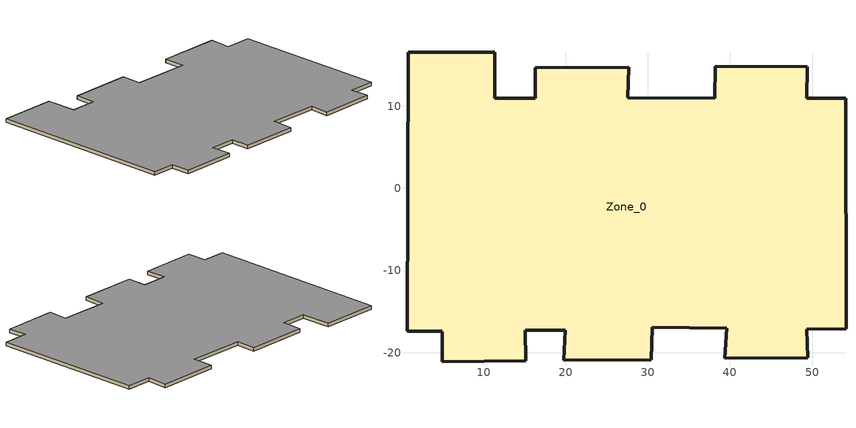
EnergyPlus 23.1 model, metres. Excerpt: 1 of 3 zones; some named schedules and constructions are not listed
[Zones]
Zone_0
 floor ground (Zone_0:f0UnderGroundSlabCF): 4.95,-17.42 4.97,-17.48 4.99,-21.11 15.13,-21.02 15.09,-17.3 19.91,-17.26 19.78,-20.93 30.39,-20.85 30.55,-16.89 39.58,-17.05 39.39,-20.69 49.47,-20.62 49.35,-17.16 54.13,-17.09 54.11,10.96 49.33,10.96 49.43,14.79 38.21,14.88 38.12,10.96 27.57,11.05 27.66,14.76 16.29,14.69 16.26,10.99 11.36,10.99 11.36,16.58 0.82,16.58 0.67,-17.41 z-8.58
 floor ground (Zone_0:f27UnderGroundSlabCF): 4.95,-17.42 0.67,-17.41 0.82,16.58 11.36,16.58 11.36,10.99 16.26,10.99 16.29,14.69 27.66,14.76 27.57,11.05 38.12,10.96 38.21,14.88 49.43,14.79 49.33,10.96 54.11,10.96 54.13,-17.09 49.35,-17.16 49.47,-20.62 39.39,-20.69 39.58,-17.05 30.55,-16.89 30.39,-20.85 19.78,-20.93 19.91,-17.26 15.09,-17.3 15.13,-21.02 4.99,-21.11 4.97,-17.48 z-9.21
 wall ground (Zone_0:f1UnderGroundWallCF): 0.67,-17.41 4.95,-17.42 z-9.21:-8.58
 wall ground (Zone_0:f2UnderGroundWallCF): 0.82,16.58 0.67,-17.41 z-9.21:-8.58
 wall ground (Zone_0:f3UnderGroundWallCF): 11.36,16.58 0.82,16.58 z-9.21:-8.58
 wall ground (Zone_0:f4UnderGroundWallCF): 11.36,10.99 11.36,16.58 z-9.21:-8.58
 wall ground (Zone_0:f5UnderGroundWallCF): 16.26,10.99 11.36,10.99 z-9.21:-8.58
 wall ground (Zone_0:f6UnderGroundWallCF): 16.29,14.69 16.26,10.99 z-9.21:-8.58
 wall ground (Zone_0:f7UnderGroundWallCF): 27.66,14.76 16.29,14.69 z-9.21:-8.58
 wall ground (Zone_0:f8UnderGroundWallCF): 27.57,11.05 27.66,14.76 z-9.21:-8.58
 wall ground (Zone_0:f9UnderGroundWallCF): 38.12,10.96 27.57,11.05 z-9.21:-8.58
 wall ground (Zone_0:f10UnderGroundWallCF): 38.21,14.88 38.12,10.96 z-9.21:-8.58
 wall ground (Zone_0:f11UnderGroundWallCF): 49.43,14.79 38.21,14.88 z-9.21:-8.58
 wall ground (Zone_0:f12UnderGroundWallCF): 49.33,10.96 49.43,14.79 z-9.21:-8.58
 wall ground (Zone_0:f13UnderGroundWallCF): 54.11,10.96 49.33,10.96 z-9.21:-8.58
 wall ground (Zone_0:f14UnderGroundWallCF): 54.13,-17.09 54.11,10.96 z-9.21:-8.58
 wall ground (Zone_0:f15UnderGroundWallCF): 49.35,-17.16 54.13,-17.09 z-9.21:-8.58
 wall ground (Zone_0:f16UnderGroundWallCF): 49.47,-20.62 49.35,-17.16 z-9.21:-8.58
 wall ground (Zone_0:f17UnderGroundWallCF): 39.39,-20.69 49.47,-20.62 z-9.21:-8.58
 wall ground (Zone_0:f18UnderGroundWallCF): 39.58,-17.05 39.39,-20.69 z-9.21:-8.58
 wall ground (Zone_0:f19UnderGroundWallCF): 30.55,-16.89 39.58,-17.05 z-9.21:-8.58
 wall ground (Zone_0:f20UnderGroundWallCF): 30.39,-20.85 30.55,-16.89 z-9.21:-8.58
 wall ground (Zone_0:f21UnderGroundWallCF): 19.78,-20.93 30.39,-20.85 z-9.21:-8.58
 wall ground (Zone_0:f22UnderGroundWallCF): 19.91,-17.26 19.78,-20.93 z-9.21:-8.58
 wall ground (Zone_0:f23UnderGroundWallCF): 15.09,-17.3 19.91,-17.26 z-9.21:-8.58
 wall ground (Zone_0:f24UnderGroundWallCF): 15.13,-21.02 15.09,-17.3 z-9.21:-8.58
 wall ground (Zone_0:f25UnderGroundWallCF): 4.99,-21.11 15.13,-21.02 z-9.21:-8.58
 wall ground (Zone_0:f26UnderGroundWallCF): 4.97,-17.48 4.99,-21.11 z-9.21:-8.58
[Schedule:Day:Hourly]
f7b033ca-6826-4395-89d8-23f6752ed7bf: Fraction, 1, 1, 1, 1, 1, 1, 1, 0, 0, 0, 1, 1, 1, 1, 1, 1, 1, 0, 0, 0, 0, 1, 1, 1
9e68810a-fc2c-4a4d-9156-5033171af214: Fraction, 1, 1, 1, 1, 1, 1, 1, 1, 0, 0, 1, 1, 1, 1, 0, 1, 1, 1, 1, 1, 1, 1, 1, 1
2f72af00-1005-48c1-b0eb-eb659bc7b9ec: Fraction, 1, 1, 1, 1, 1, 1, 1, 1, 1, 0, 0, 0, 0, 1, 0, 0, 0, 0, 0, 0, 0, 0, 0, 0
5f46e0a0-bfd7-458c-a8df-354a4cda087c: Fraction, 1, 1, 1, 1, 1, 1, 1, 1, 0, 1, 1, 1, 1, 1, 1, 1, 1, 0, 1, 1, 1, 1, 1, 1
49a332b2-c55a-4d16-acb7-092bc1ce1f8b: Fraction, 1, 1, 1, 1, 1, 1, 1, 1, 0, 0, 1, 1, 1, 1, 1, 1, 0, 0, 0, 0, 0, 0, 1, 1
47d4028b-30b0-4ed4-b0fa-efb2572f8e1e: Fraction, 1, 1, 1, 1, 1, 1, 1, 0, 0, 0, 1, 1, 1, 0, 0, 0, 0, 1, 1, 1, 1, 1, 1, 1
2aee6d90-26ad-4d8f-aed2-4949df5b35ac: Fraction, 1, 1, 1, 1, 1, 1, 1, 1, 0, 0, 1, 1, 1, 1, 1, 1, 1, 0, 0, 0, 0, 0, 0, 1
f3be9b14-d53a-410c-a73a-0b77e5f0b541: Fraction, 1, 1, 1, 1, 0, 1, 1, 0, 0, 0, 0, 1, 1, 1, 1, 1, 0, 0, 0, 0, 0, 0, 0, 0
a7628b89-65e8-42f3-be2d-f340a3c4f93f: Fraction, 0, 0, 0, 0, 0, 1, 1, 1, 0, 0, 0, 0, 0, 1, 0, 0, 0, 0, 0, 0, 0, 0, 0, 0
cf2e9132-49a8-42f2-8de5-9c14e661db08: Fraction, 1, 1, 1, 1, 1, 1, 1, 1, 0, 0, 1, 1, 1, 1, 0, 0, 0, 0, 0, 0, 0, 0, 0, 0
6044e98a-ec3e-41b6-b56e-14fc21734f36: Fraction, 0, 0, 0, 0, 0, 0, 0, 1, 0, 0, 0, 0, 0, 1, 0, 0, 0, 0, 0, 0, 0, 0, 1, 1
31b62c5a-a463-48e9-a7df-b162ca1b0616: Fraction, 1, 1, 1, 1, 1, 1, 1, 1, 0, 0, 0, 1, 0, 0, 0, 0, 0, 0, 0, 0, 0, 1, 1, 1
ab6e0f23-1148-4976-9699-d47797decaff: Fraction, 1, 1, 1, 1, 1, 1, 1, 1, 0, 0, 0, 0, 1, 1, 1, 0, 0, 0, 0, 0, 0, 0, 1, 1
e1189822-0d1c-4031-9523-bac86ed26b24: Fraction, 1, 1, 1, 1, 1, 1, 1, 1, 1, 0, 0, 0, 0, 0, 0, 0, 1, 1, 1, 1, 1, 1, 1, 1
cb0ff0b2-3a62-4836-a825-c2738d338bfd: Fraction, 1, 1, 1, 1, 1, 1, 1, 1, 1, 0, 0, 0, 1, 1, 0, 0, 0, 0, 0, 1, 1, 1, 1, 1
757b5249-987d-4985-b9be-1a9f8bc3e726: Fraction, 1, 1, 1, 1, 1, 1, 1, 1, 0, 1, 0, 0, 1, 1, 1, 1, 1, 1, 1, 1, 1, 1, 1, 1
7de22b14-4f30-46a0-9d76-b0d36d93ed24: Fraction, 1, 1, 1, 1, 1, 1, 1, 1, 0, 0, 1, 0, 0, 0, 0, 0, 0, 0, 1, 1, 1, 1, 1, 1
ae534ca3-1590-418b-8de5-8ac29d3dabae: Fraction, 1, 1, 1, 1, 1, 1, 1, 1, 1, 0, 0, 0, 0, 1, 0, 0, 0, 0, 1, 1, 1, 1, 1, 1
0ba568f0-dccb-418b-9a43-9dafac5e0ffe: Fraction, 1, 1, 1, 1, 1, 1, 1, 1, 1, 0, 0, 0, 1, 0, 0, 0, 0, 0, 0, 0, 0, 0, 0, 1
b4ee46d6-9565-4fe5-8afb-efb1b232356a: Fraction, 1, 1, 1, 1, 1, 1, 1, 1, 1, 0, 0, 0, 1, 1, 1, 1, 0, 1, 1, 1, 1, 1, 1, 1
3e0cbd0c-906b-44af-bc05-31805d0f9f7b: Fraction, 1, 1, 1, 1, 1, 1, 1, 1, 0, 0, 1, 1, 0, 0, 0, 0, 1, 1, 1, 1, 1, 1, 1, 1
7dcdbdb7-7f3a-4756-aeea-286fb7baa973: Fraction, 1, 1, 1, 1, 1, 1, 1, 1, 0, 0, 0, 0, 1, 1, 1, 1, 1, 1, 1, 1, 1, 1, 1, 1
715726e1-6b33-4c85-a405-89bb1360f760: Fraction, 1, 1, 1, 1, 1, 1, 1, 1, 0, 0, 0, 0, 0, 0, 0, 1, 1, 1, 1, 1, 1, 1, 1, 1
9a08c9ab-db71-4881-8311-3fdcce23d36a: Fraction, 1, 1, 1, 1, 1, 1, 1, 1, 1, 1, 1, 1, 1, 1, 1, 0, 0, 0, 1, 1, 1, 1, 1, 1
ee087735-e14a-4cbc-9096-5931d81a117f: Fraction, 1, 1, 1, 1, 1, 1, 1, 1, 0, 1, 1, 1, 1, 1, 1, 1, 1, 1, 1, 1, 1, 1, 1, 1
1bae0591-58cb-43c3-85d9-2dae2762eba7: Fraction, 1, 1, 1, 1, 1, 1, 1, 1, 1, 0, 0, 0, 0, 0, 0, 0, 1, 1, 0, 0, 0, 0, 1, 1
f73bdab1-444d-4915-91a6-9b153af9ff76: Fraction, 1, 1, 1, 1, 1, 1, 1, 1, 1, 0, 0, 0, 0, 0, 0, 0, 0, 0, 0, 1, 1, 1, 1, 1
6fece572-c5b3-45c4-af12-53011a3b2f1c: Fraction, 1, 1, 1, 1, 1, 1, 1, 0, 0, 0, 1, 1, 1, 1, 1, 1, 1, 0, 0, 0, 0, 0, 0, 0
10e0964f-62c8-4243-ba0c-f16b08094a52: Fraction, 0, 1, 1, 1, 1, 1, 1, 1, 0, 0, 1, 0, 1, 1, 1, 0, 0, 0, 0, 0, 0, 0, 0, 1
b57375bc-9124-435b-b736-22f6ce13fd57: Fraction, 1, 1, 1, 1, 1, 1, 1, 1, 0, 0, 0, 1, 1, 1, 0, 0, 0, 1, 1, 1, 1, 1, 1, 1
921bf8d6-4714-4a38-8bec-721675ef8ace: Fraction, 1, 1, 1, 1, 1, 1, 1, 1, 1, 0, 0, 0, 0, 0, 0, 0, 0, 0, 0, 0, 0, 1, 1, 1
cf1b6b28-db48-4983-a455-9e193e729fe3: Fraction, 1, 1, 1, 1, 1, 1, 1, 1, 0, 0, 1, 1, 1, 1, 1, 1, 1, 1, 0, 0, 0, 0, 1, 1
4319f642-bb2e-49a0-97c1-b555be1888ee: Fraction, 1, 1, 1, 1, 1, 1, 1, 1, 0, 0, 1, 0, 0, 0, 1, 1, 1, 1, 1, 1, 1, 1, 1, 1
cbc84d21-9856-42f5-ab71-be7bee9bec99: Fraction, 1, 1, 1, 1, 1, 1, 1, 1, 0, 0, 0, 0, 0, 0, 0, 0, 0, 1, 1, 1, 1, 1, 1, 1
8b788062-c01a-4335-9356-a292f36d05f1: Fraction, 1, 1, 1, 1, 1, 1, 1, 1, 0, 0, 0, 1, 1, 0, 0, 0, 0, 0, 0, 0, 1, 1, 1, 1
db676006-1be4-46ae-bcb7-5f6aa196d051: Fraction, 1, 1, 1, 1, 1, 1, 1, 1, 0, 0, 1, 1, 1, 1, 0, 0, 1, 0, 0, 0, 0, 1, 1, 1
bd046a20-11ee-4e2d-ae1b-bbef1390b438: Fraction, 1, 1, 1, 1, 1, 1, 1, 1, 1, 0, 1, 1, 1, 1, 1, 1, 1, 0, 0, 0, 0, 0, 1, 1
22dad4b5-efb0-4c90-9ce3-26d4ac4bfec5: Fraction, 1, 1, 1, 1, 1, 1, 1, 1, 0, 0, 1, 1, 1, 0, 1, 1, 0, 0, 1, 1, 1, 1, 1, 1
914f17ea-2760-4158-bd8f-516f4a7b8794: Fraction, 1, 1, 1, 1, 1, 1, 1, 1, 1, 0, 0, 0, 0, 1, 0, 0, 0, 0, 0, 0, 0, 1, 1, 1
b0dd6f4a-9a52-4bfb-9283-6c748aceadad: Fraction, 1, 1, 1, 1, 1, 1, 1, 1, 0, 0, 0, 1, 1, 1, 1, 0, 0, 0, 0, 0, 0, 0, 0, 0
84901e96-e6df-4b9d-a158-fec8e04e6a33: Fraction, 0, 1, 1, 1, 1, 1, 1, 0, 0, 0, 1, 1, 1, 1, 0, 0, 0, 0, 0, 0, 1, 1, 1, 0
506d7fa6-98e9-4c5a-9e55-26ea618e56b1: Fraction, 0, 0, 0, 0, 0, 0, 0, 0, 0, 0, 0, 1, 1, 0, 0, 1, 0, 0, 0, 0, 0, 0, 0, 0
a987fdce-a64c-47d7-a742-378479dea500: Fraction, 0, 0, 0, 0, 0, 0, 0, 0, 0, 0, 0, 1, 1, 1, 1, 0, 0, 0, 0, 0, 0, 0, 0, 0
55ab9388-9d8d-4043-8c9f-b55dac2bcc91: Fraction, 0, 0, 0, 0, 0, 0, 0, 0, 0, 0, 0, 1, 0, 0, 0, 0, 0, 0, 0, 0, 0, 0, 0, 0
194a5141-24ea-4c0b-9ae9-6639f468a1b0: Fraction, 0, 0, 0, 0, 1, 0, 0, 0, 0, 0, 0, 1, 1, 1, 0, 0, 0, 0, 0, 0, 0, 0, 0, 0
0bdf842d-633c-43fb-966b-91eae31f2c9d: Fraction, 0, 0, 0, 0, 1, 0, 0, 0, 0, 0, 0, 1, 1, 1, 0, 1, 1, 1, 0, 0, 1, 1, 1, 1
ecccf96e-9d76-40f4-8ee8-ee278a7f6a82: Fraction, 1, 1, 1, 1, 1, 1, 1, 1, 1, 1, 1, 1, 1, 1, 1, 1, 1, 1, 1, 1, 1, 1, 1, 1
f3ce3e95-e542-4630-9e81-5288391aa054: Fraction, 1, 1, 1, 0, 1, 1, 1, 1, 0, 1, 1, 1, 1, 1, 1, 1, 1, 1, 1, 1, 1, 1, 1, 1
96dcde5c-00e2-42c5-93cc-18b559e5fe79: Fraction, 1, 1, 1, 1, 1, 1, 1, 1, 1, 0, 0, 0, 1, 1, 0, 0, 1, 1, 1, 1, 1, 1, 1, 1
66f84c9b-d8ba-47f5-84aa-145f0c9c9c3e: Fraction, 1, 1, 1, 1, 1, 1, 1, 1, 1, 0, 0, 1, 1, 0, 1, 0, 1, 1, 0, 1, 0, 0, 1, 0
801c38a3-d18d-4fb9-aa1f-52c8f54c2b51: Fraction, 0, 1, 1, 1, 1, 1, 1, 1, 1, 1, 1, 1, 1, 0, 0, 0, 0, 0, 0, 0, 1, 1, 1, 1
566757b5-1428-4d0d-8433-ecb35ec3c1c4: Fraction, 1, 1, 1, 1, 1, 1, 1, 1, 1, 1, 1, 1, 0, 0, 0, 0, 0, 0, 0, 1, 1, 1, 1, 1
4cdc80f9-975b-40a2-bfd6-70632188858f: Fraction, 1, 1, 1, 1, 1, 1, 1, 1, 1, 1, 1, 1, 1, 1, 0, 1, 1, 1, 0, 1, 1, 1, 1, 1
f01dfc1f-465b-438a-b0c0-9e07e96f5413: Fraction, 1, 1, 1, 1, 1, 1, 1, 1, 1, 0, 0, 0, 0, 0, 0, 0, 0, 0, 0, 0, 1, 1, 1, 1
1bcb3fc3-9360-4c7b-b48c-ff2af1adf8bb: Fraction, 1, 1, 1, 1, 1, 1, 1, 1, 0, 0, 0, 0, 1, 1, 1, 1, 0, 0, 0, 0, 0, 0, 1, 0
948ae037-30f1-4066-acde-42425002d8b8: Fraction, 1, 1, 1, 1, 1, 1, 1, 1, 1, 1, 0, 1, 1, 1, 1, 0, 0, 0, 0, 0, 1, 1, 1, 0
627c77a4-4f5c-4802-9aaa-ca63b3100550: Fraction, 1, 1, 1, 1, 1, 1, 1, 1, 1, 0, 0, 0, 0, 1, 1, 1, 1, 1, 1, 1, 1, 1, 1, 1
a369d06c-60ab-4138-9e11-1f37d6779ba3: Fraction, 1, 1, 1, 1, 1, 1, 1, 1, 1, 1, 0, 0, 0, 0, 0, 0, 0, 1, 0, 1, 1, 1, 1, 1
d8ec631d-23c0-4931-88b6-83260a91a3b7: Fraction, 1, 1, 1, 1, 1, 1, 1, 1, 0, 0, 0, 0, 0, 0, 0, 0, 0, 0, 0, 1, 1, 1, 1, 1
5321b1ec-351c-45b5-87fd-6ecc79928306: Fraction, 1, 1, 1, 1, 1, 1, 1, 1, 0, 0, 0, 0, 1, 0, 1, 0, 1, 1, 1, 1, 0, 1, 1, 1
6f8ad8f1-ceaf-468d-81fc-e0b31f77df46: Fraction, 1, 1, 1, 1, 1, 1, 1, 1, 0, 0, 0, 0, 1, 0, 0, 0, 0, 0, 0, 0, 0, 1, 1, 1
959fa660-21d6-4287-9eab-6cee17b90489: Fraction, 1, 1, 1, 1, 1, 1, 1, 1, 0, 0, 0, 1, 0, 1, 1, 0, 0, 0, 0, 0, 0, 0, 0, 1
eef5fae0-2f15-4f54-be7d-9d72826482eb: Fraction, 1, 1, 0, 0, 1, 1, 0, 1, 0, 0, 0, 0, 1, 0, 0, 0, 0, 0, 0, 0, 0, 0, 0, 0
477a94a4-a1d8-4dc8-a42f-4d9725761c82: Fraction, 0, 0, 1, 0, 0, 0, 1, 0, 0, 0, 0, 0, 0, 1, 1, 0, 0, 0, 0, 0, 0, 0, 0, 0
e887c96a-7cde-4673-855a-314415163d23: Fraction, 0, 0, 0, 0, 0, 0, 0, 0, 0, 0, 0, 1, 1, 1, 1, 1, 0, 0, 0, 0, 0, 0, 1, 0
832eba61-5973-4ea4-87ba-e4349c9129b5: Fraction, 1, 1, 0, 0, 1, 0, 0, 1, 0, 0, 0, 1, 1, 1, 1, 0, 0, 0, 0, 0, 0, 0, 0, 0
bc3be90b-a53f-4712-8ddb-298632b89d17: Fraction, 0, 1, 0, 1, 1, 1, 1, 1, 0, 0, 0, 1, 1, 1, 1, 1, 0, 0, 0, 0, 0, 0, 0, 0
a8ee602b-63c3-4475-9533-ac678dd7190b: Fraction, 0, 1, 1, 1, 1, 1, 1, 1, 0, 0, 0, 0, 1, 1, 1, 1, 0, 0, 0, 0, 0, 0, 0, 0
5062a445-5ba4-4a10-af8f-1d24b649d6b1: Fraction, 0, 0, 0, 1, 1, 0, 0, 1, 0, 0, 0, 1, 1, 1, 1, 1, 0, 0, 0, 0, 0, 0, 0, 0
74667c04-540c-4e8f-b3a3-f8e61057bebb: Fraction, 0, 1, 1, 1, 1, 0, 0, 1, 0, 0, 0, 0, 0, 0, 0, 0, 0, 0, 0, 0, 0, 0, 1, 1
[Schedule:Week:Daily]
CoolAvail_Zone_0_29; CoolAvail_Zone_1_29: d601151a-c362-4821-bded-455b4c6a546b, 11fd9d94-3539-43ca-934e-31e4578ed800, 16c4a2e4-c2c9-4921-9651-4a6a98409a77, c6756687-671f-4697-99ea-6f32d926c34a, 3aa495b6-3233-4044-a973-081dad3225ed, 3aa495b6-3233-4044-a973-081dad3225ed, 9854d09d-eb49-40f5-8e2d-e28abd6bbd0f, d601151a-c362-4821-bded-455b4c6a546b, d601151a-c362-4821-bded-455b4c6a546b, d601151a-c362-4821-bded-455b4c6a546b, d601151a-c362-4821-bded-455b4c6a546b, d601151a-c362-4821-bded-455b4c6a546b
CoolAvail_Zone_0_30; CoolAvail_Zone_1_30: 1c155423-e650-490a-aa4a-26c06c102a24, 6b8efc08-434a-4ca7-a638-66c156c0b980, e115e2c3-2ed1-4540-b168-981d438e18e5, 8cd84bf8-5824-4f51-9824-10c1f0c07c5d, 2aa70577-d894-4cef-8302-76bc993df150, 040ad3f2-aa6b-407a-ae22-22e92ca18a31, 8c4b21d4-68db-460d-b670-14c5274a6588, 1c155423-e650-490a-aa4a-26c06c102a24, 1c155423-e650-490a-aa4a-26c06c102a24, 1c155423-e650-490a-aa4a-26c06c102a24, 1c155423-e650-490a-aa4a-26c06c102a24, 1c155423-e650-490a-aa4a-26c06c102a24
CoolAvail_Zone_0_31; CoolAvail_Zone_1_31: 16b901d4-e851-4515-8d29-bf4e5b9fee9f, 19001d6a-0906-405e-96cc-bbb6ad3cb8c1, 16c4a2e4-c2c9-4921-9651-4a6a98409a77, 0eac1805-147a-43d1-af22-1e10a20cc87b, 26354eea-9bb2-4ec9-81e1-9168f1358a7f, 0ffef7b6-d7e1-4b5a-9616-6f9374b6a954, 64a72acf-ce29-492a-b090-3d4c7df6beac, 16b901d4-e851-4515-8d29-bf4e5b9fee9f, 16b901d4-e851-4515-8d29-bf4e5b9fee9f, 16b901d4-e851-4515-8d29-bf4e5b9fee9f, 16b901d4-e851-4515-8d29-bf4e5b9fee9f, 16b901d4-e851-4515-8d29-bf4e5b9fee9f
CoolAvail_Zone_0_32; CoolAvail_Zone_1_32: 5fe72741-99f0-47a5-8ea9-f361a3d7dd8b, 0b890df2-1ce1-47c0-b1ad-50815106c89e, 4b77af57-ec41-4083-bc50-b4007b940c0c, 4f8019ee-ca37-43eb-ac19-bfb99b2a6a02, af7748da-7f37-474c-a6a8-565719fc18e2, 0175e43b-8bf8-43e2-8c06-a2037cd05aec, fd4a31ce-0f98-44dc-9a30-44e47846290b, 5fe72741-99f0-47a5-8ea9-f361a3d7dd8b, 5fe72741-99f0-47a5-8ea9-f361a3d7dd8b, 5fe72741-99f0-47a5-8ea9-f361a3d7dd8b, 5fe72741-99f0-47a5-8ea9-f361a3d7dd8b, 5fe72741-99f0-47a5-8ea9-f361a3d7dd8b
CoolAvail_Zone_0_33; CoolAvail_Zone_1_33: 287c6d60-a24a-4821-9adb-9880ab9eff25, e6626a3a-6826-4414-80d5-f8e79aa49af7, 5b2f5d85-06c1-4f7e-b3c3-3ebcad9e1629, 286cab59-1e0d-4401-8304-fa2f68520223, 7567e312-2058-406d-803b-696e51189198, cfd87075-2809-49ba-b7aa-f262d18e8a91, a6de6165-7fbb-4b9a-ae88-24c6cb947a4b, 287c6d60-a24a-4821-9adb-9880ab9eff25, 287c6d60-a24a-4821-9adb-9880ab9eff25, 287c6d60-a24a-4821-9adb-9880ab9eff25, 287c6d60-a24a-4821-9adb-9880ab9eff25, 287c6d60-a24a-4821-9adb-9880ab9eff25
CoolAvail_Zone_0_34; CoolAvail_Zone_1_34: aec815f7-c154-48b5-a245-ad969cb2fa63, 159e25d3-8439-43b3-b0be-1894dbbbbdb1, feffb28d-4e09-4160-b51d-19f8e5def495, 98a9e941-b95b-4ee8-b4a2-fb430e9be2fd, b828d1d8-727c-4e32-8ae7-be3b7b66a841, fee79a47-20e3-4c17-a5ee-95ccee74ed0e, 7ef780d0-74d8-446a-8e27-2863a305c6f7, aec815f7-c154-48b5-a245-ad969cb2fa63, aec815f7-c154-48b5-a245-ad969cb2fa63, aec815f7-c154-48b5-a245-ad969cb2fa63, aec815f7-c154-48b5-a245-ad969cb2fa63, aec815f7-c154-48b5-a245-ad969cb2fa63
CoolAvail_Zone_0_35; CoolAvail_Zone_1_35: 0523177b-94b5-49d7-937a-f0e87d6c316f, f7ba35fc-0098-461e-8e75-6f5e045f0309, 73f7e08b-2468-4d35-a8f5-ab4ff901fc24, 9c8023cb-6e20-4379-bc0d-799d9dcbdde5, 3f3f37d4-d2c7-4ca8-a698-087928382698, 7ead4315-7ccd-40e6-a74e-63a9861d45be, 079c4243-2262-4013-ab08-911bad014aed, 0523177b-94b5-49d7-937a-f0e87d6c316f, 0523177b-94b5-49d7-937a-f0e87d6c316f, 0523177b-94b5-49d7-937a-f0e87d6c316f, 0523177b-94b5-49d7-937a-f0e87d6c316f, 0523177b-94b5-49d7-937a-f0e87d6c316f
CoolAvail_Zone_0_36; CoolAvail_Zone_1_36: 0cb89e82-3545-406d-b735-12e992c64e6b, 4530b5ce-5ceb-4543-9ed8-8883f6c0144c, 9f891d5a-09e9-417b-97dc-e6a7f70b1697, 55476738-2f41-4ac0-a03a-c49cf314e2a1, 8316b919-f260-4a68-b7aa-37b10208f177, 3af8b872-00f8-48f5-98f5-b04faddaf28f, bc3873f9-abc4-4bc2-a1da-1b6fedfcabb6, 0cb89e82-3545-406d-b735-12e992c64e6b, 0cb89e82-3545-406d-b735-12e992c64e6b, 0cb89e82-3545-406d-b735-12e992c64e6b, 0cb89e82-3545-406d-b735-12e992c64e6b, 0cb89e82-3545-406d-b735-12e992c64e6b
CoolAvail_Zone_0_37; CoolAvail_Zone_1_37: 3aa495b6-3233-4044-a973-081dad3225ed, 53e88413-9727-4f8a-abba-f30c8c67facd, a16d4bc8-06b8-4131-af6a-2a1ab6419ec3, 0ca1f88d-7d91-4b07-adb9-e4be57a9c2c1, c048b617-1b3a-44f1-b77e-3a0d28ba28a2, 0059e4e1-5e5d-4fe2-ba15-5fe60d642446, 00ee239f-7003-40de-b1d5-c317f9f39cf0, 3aa495b6-3233-4044-a973-081dad3225ed, 3aa495b6-3233-4044-a973-081dad3225ed, 3aa495b6-3233-4044-a973-081dad3225ed, 3aa495b6-3233-4044-a973-081dad3225ed, 3aa495b6-3233-4044-a973-081dad3225ed
CoolAvail_Zone_0_38; CoolAvail_Zone_1_38: 3ca6a313-95da-457f-b2f3-34382ea5a0bd, c23dde77-bcd9-40ba-8a77-41afce089e11, 0cb89e82-3545-406d-b735-12e992c64e6b, 4403afd7-7d6c-4fdd-8c14-aa97a8e781a5, 8091533c-2e20-4613-8d48-36ed5de7d916, 9972d413-7696-4c1d-b441-7d5633c9380a, 36420964-0816-4487-a8c0-e6a7f1c96d0e, 3ca6a313-95da-457f-b2f3-34382ea5a0bd, 3ca6a313-95da-457f-b2f3-34382ea5a0bd, 3ca6a313-95da-457f-b2f3-34382ea5a0bd, 3ca6a313-95da-457f-b2f3-34382ea5a0bd, 3ca6a313-95da-457f-b2f3-34382ea5a0bd
CoolAvail_Zone_0_39; CoolAvail_Zone_1_39: fffd60ef-72ae-47db-a2c4-4432fc5c5496, e75ac9f3-b1e0-4e32-aef8-132f2a4b54a6, 4e93fad1-3cf8-4a0b-9e45-d4f303650e64, a7cb34d9-548b-45e5-9585-dd0b68d0e2db, 064b97f3-765a-4e3f-a949-bdfc9c55d4d5, 61ccbbd7-cd27-4c08-b7e1-cde83eb7752e, 3aa495b6-3233-4044-a973-081dad3225ed, fffd60ef-72ae-47db-a2c4-4432fc5c5496, fffd60ef-72ae-47db-a2c4-4432fc5c5496, fffd60ef-72ae-47db-a2c4-4432fc5c5496, fffd60ef-72ae-47db-a2c4-4432fc5c5496, fffd60ef-72ae-47db-a2c4-4432fc5c5496
CoolAvail_Zone_0_40; CoolAvail_Zone_1_40: c6756687-671f-4697-99ea-6f32d926c34a, ddc2e9ad-7042-49ee-a691-d8804c470505, 630e7306-7bd6-42ed-b328-74e422d34db4, 14aff508-1779-4137-9158-467669bc74b4, ff7b8f4e-61bd-4c19-9d48-54f6cf62e4e6, 47d3e6fd-441c-4c9f-9003-e91c3ed5994a, 4c96755c-39bd-41cb-ba9c-9de8e7c26608, c6756687-671f-4697-99ea-6f32d926c34a, c6756687-671f-4697-99ea-6f32d926c34a, c6756687-671f-4697-99ea-6f32d926c34a, c6756687-671f-4697-99ea-6f32d926c34a, c6756687-671f-4697-99ea-6f32d926c34a
CoolAvail_Zone_0_41; CoolAvail_Zone_1_41: ee5b2985-411f-4b3f-bd8a-4264605b71da, d707d6dc-837f-4fb4-accd-d2545e1290e2, f7b033ca-6826-4395-89d8-23f6752ed7bf, 9e68810a-fc2c-4a4d-9156-5033171af214, 2f72af00-1005-48c1-b0eb-eb659bc7b9ec, 5f46e0a0-bfd7-458c-a8df-354a4cda087c, 49a332b2-c55a-4d16-acb7-092bc1ce1f8b, ee5b2985-411f-4b3f-bd8a-4264605b71da, ee5b2985-411f-4b3f-bd8a-4264605b71da, ee5b2985-411f-4b3f-bd8a-4264605b71da, ee5b2985-411f-4b3f-bd8a-4264605b71da, ee5b2985-411f-4b3f-bd8a-4264605b71da
CoolAvail_Zone_0_42; CoolAvail_Zone_1_42: 47d4028b-30b0-4ed4-b0fa-efb2572f8e1e, 2aee6d90-26ad-4d8f-aed2-4949df5b35ac, f3be9b14-d53a-410c-a73a-0b77e5f0b541, a7628b89-65e8-42f3-be2d-f340a3c4f93f, cf2e9132-49a8-42f2-8de5-9c14e661db08, 6044e98a-ec3e-41b6-b56e-14fc21734f36, 31b62c5a-a463-48e9-a7df-b162ca1b0616, 47d4028b-30b0-4ed4-b0fa-efb2572f8e1e, 47d4028b-30b0-4ed4-b0fa-efb2572f8e1e, 47d4028b-30b0-4ed4-b0fa-efb2572f8e1e, 47d4028b-30b0-4ed4-b0fa-efb2572f8e1e, 47d4028b-30b0-4ed4-b0fa-efb2572f8e1e
CoolAvail_Zone_0_43; CoolAvail_Zone_1_43: ab6e0f23-1148-4976-9699-d47797decaff, e1189822-0d1c-4031-9523-bac86ed26b24, cb0ff0b2-3a62-4836-a825-c2738d338bfd, 757b5249-987d-4985-b9be-1a9f8bc3e726, 7de22b14-4f30-46a0-9d76-b0d36d93ed24, ae534ca3-1590-418b-8de5-8ac29d3dabae, 0ba568f0-dccb-418b-9a43-9dafac5e0ffe, ab6e0f23-1148-4976-9699-d47797decaff, ab6e0f23-1148-4976-9699-d47797decaff, ab6e0f23-1148-4976-9699-d47797decaff, ab6e0f23-1148-4976-9699-d47797decaff, ab6e0f23-1148-4976-9699-d47797decaff
CoolAvail_Zone_0_44; CoolAvail_Zone_1_44: b4ee46d6-9565-4fe5-8afb-efb1b232356a, 3e0cbd0c-906b-44af-bc05-31805d0f9f7b, 7dcdbdb7-7f3a-4756-aeea-286fb7baa973, 715726e1-6b33-4c85-a405-89bb1360f760, 9a08c9ab-db71-4881-8311-3fdcce23d36a, ee087735-e14a-4cbc-9096-5931d81a117f, 1bae0591-58cb-43c3-85d9-2dae2762eba7, b4ee46d6-9565-4fe5-8afb-efb1b232356a, b4ee46d6-9565-4fe5-8afb-efb1b232356a, b4ee46d6-9565-4fe5-8afb-efb1b232356a, b4ee46d6-9565-4fe5-8afb-efb1b232356a, b4ee46d6-9565-4fe5-8afb-efb1b232356a
CoolAvail_Zone_0_45; CoolAvail_Zone_1_45: f73bdab1-444d-4915-91a6-9b153af9ff76, 6b8efc08-434a-4ca7-a638-66c156c0b980, 6fece572-c5b3-45c4-af12-53011a3b2f1c, 10e0964f-62c8-4243-ba0c-f16b08094a52, 4e93fad1-3cf8-4a0b-9e45-d4f303650e64, b57375bc-9124-435b-b736-22f6ce13fd57, f73bdab1-444d-4915-91a6-9b153af9ff76, f73bdab1-444d-4915-91a6-9b153af9ff76, f73bdab1-444d-4915-91a6-9b153af9ff76, f73bdab1-444d-4915-91a6-9b153af9ff76, f73bdab1-444d-4915-91a6-9b153af9ff76, f73bdab1-444d-4915-91a6-9b153af9ff76
CoolAvail_Zone_0_46; CoolAvail_Zone_1_46: 921bf8d6-4714-4a38-8bec-721675ef8ace, 2aee6d90-26ad-4d8f-aed2-4949df5b35ac, cf1b6b28-db48-4983-a455-9e193e729fe3, 4319f642-bb2e-49a0-97c1-b555be1888ee, cbc84d21-9856-42f5-ab71-be7bee9bec99, 8b788062-c01a-4335-9356-a292f36d05f1, db676006-1be4-46ae-bcb7-5f6aa196d051, 921bf8d6-4714-4a38-8bec-721675ef8ace, 921bf8d6-4714-4a38-8bec-721675ef8ace, 921bf8d6-4714-4a38-8bec-721675ef8ace, 921bf8d6-4714-4a38-8bec-721675ef8ace, 921bf8d6-4714-4a38-8bec-721675ef8ace
CoolAvail_Zone_0_47: bd046a20-11ee-4e2d-ae1b-bbef1390b438, 22dad4b5-efb0-4c90-9ce3-26d4ac4bfec5, 914f17ea-2760-4158-bd8f-516f4a7b8794, b0dd6f4a-9a52-4bfb-9283-6c748aceadad, 84901e96-e6df-4b9d-a158-fec8e04e6a33, 506d7fa6-98e9-4c5a-9e55-26ea618e56b1, a987fdce-a64c-47d7-a742-378479dea500, bd046a20-11ee-4e2d-ae1b-bbef1390b438, bd046a20-11ee-4e2d-ae1b-bbef1390b438, bd046a20-11ee-4e2d-ae1b-bbef1390b438, bd046a20-11ee-4e2d-ae1b-bbef1390b438, bd046a20-11ee-4e2d-ae1b-bbef1390b438
CoolAvail_Zone_0_48: 55ab9388-9d8d-4043-8c9f-b55dac2bcc91, 194a5141-24ea-4c0b-9ae9-6639f468a1b0, 0bdf842d-633c-43fb-966b-91eae31f2c9d, ecccf96e-9d76-40f4-8ee8-ee278a7f6a82, f3ce3e95-e542-4630-9e81-5288391aa054, 96dcde5c-00e2-42c5-93cc-18b559e5fe79, 66f84c9b-d8ba-47f5-84aa-145f0c9c9c3e, 55ab9388-9d8d-4043-8c9f-b55dac2bcc91, 55ab9388-9d8d-4043-8c9f-b55dac2bcc91, 55ab9388-9d8d-4043-8c9f-b55dac2bcc91, 55ab9388-9d8d-4043-8c9f-b55dac2bcc91, 55ab9388-9d8d-4043-8c9f-b55dac2bcc91
CoolAvail_Zone_0_49: 801c38a3-d18d-4fb9-aa1f-52c8f54c2b51, 566757b5-1428-4d0d-8433-ecb35ec3c1c4, 4cdc80f9-975b-40a2-bfd6-70632188858f, f01dfc1f-465b-438a-b0c0-9e07e96f5413, 1bcb3fc3-9360-4c7b-b48c-ff2af1adf8bb, 948ae037-30f1-4066-acde-42425002d8b8, 627c77a4-4f5c-4802-9aaa-ca63b3100550, 801c38a3-d18d-4fb9-aa1f-52c8f54c2b51, 801c38a3-d18d-4fb9-aa1f-52c8f54c2b51, 801c38a3-d18d-4fb9-aa1f-52c8f54c2b51, 801c38a3-d18d-4fb9-aa1f-52c8f54c2b51, 801c38a3-d18d-4fb9-aa1f-52c8f54c2b51
CoolAvail_Zone_0_50: a369d06c-60ab-4138-9e11-1f37d6779ba3, 630e7306-7bd6-42ed-b328-74e422d34db4, d8ec631d-23c0-4931-88b6-83260a91a3b7, 5321b1ec-351c-45b5-87fd-6ecc79928306, 6f8ad8f1-ceaf-468d-81fc-e0b31f77df46, 959fa660-21d6-4287-9eab-6cee17b90489, eef5fae0-2f15-4f54-be7d-9d72826482eb, a369d06c-60ab-4138-9e11-1f37d6779ba3, a369d06c-60ab-4138-9e11-1f37d6779ba3, a369d06c-60ab-4138-9e11-1f37d6779ba3, a369d06c-60ab-4138-9e11-1f37d6779ba3, a369d06c-60ab-4138-9e11-1f37d6779ba3
CoolAvail_Zone_0_51: 477a94a4-a1d8-4dc8-a42f-4d9725761c82, e887c96a-7cde-4673-855a-314415163d23, 832eba61-5973-4ea4-87ba-e4349c9129b5, bc3be90b-a53f-4712-8ddb-298632b89d17, a8ee602b-63c3-4475-9533-ac678dd7190b, 5062a445-5ba4-4a10-af8f-1d24b649d6b1, 0ffef7b6-d7e1-4b5a-9616-6f9374b6a954, 477a94a4-a1d8-4dc8-a42f-4d9725761c82, 477a94a4-a1d8-4dc8-a42f-4d9725761c82, 477a94a4-a1d8-4dc8-a42f-4d9725761c82, 477a94a4-a1d8-4dc8-a42f-4d9725761c82, 477a94a4-a1d8-4dc8-a42f-4d9725761c82
CoolAvail_Zone_0_52: 74667c04-540c-4e8f-b3a3-f8e61057bebb, 74667c04-540c-4e8f-b3a3-f8e61057bebb, 74667c04-540c-4e8f-b3a3-f8e61057bebb, 74667c04-540c-4e8f-b3a3-f8e61057bebb, 74667c04-540c-4e8f-b3a3-f8e61057bebb, 74667c04-540c-4e8f-b3a3-f8e61057bebb, 74667c04-540c-4e8f-b3a3-f8e61057bebb, 74667c04-540c-4e8f-b3a3-f8e61057bebb, 74667c04-540c-4e8f-b3a3-f8e61057bebb, 74667c04-540c-4e8f-b3a3-f8e61057bebb, 74667c04-540c-4e8f-b3a3-f8e61057bebb, 74667c04-540c-4e8f-b3a3-f8e61057bebb
CoolAvail_Zone_1_0: fd2524d6-dceb-4588-930b-7e698efc9c43, 0059e4e1-5e5d-4fe2-ba15-5fe60d642446, 144128a8-393a-4d2e-9912-4a977db3e35b, f8dc35a8-6516-4ab1-9b19-e04e18011cdf, a4d8d307-7763-4ca7-b574-b7497d8198d1, 7f1915bd-597a-4128-89b1-676454e65aa1, 7a17d0ea-7378-4b96-80e5-284dac22c480, fd2524d6-dceb-4588-930b-7e698efc9c43, fd2524d6-dceb-4588-930b-7e698efc9c43, fd2524d6-dceb-4588-930b-7e698efc9c43, fd2524d6-dceb-4588-930b-7e698efc9c43, fd2524d6-dceb-4588-930b-7e698efc9c43
CoolAvail_Zone_1_1: 73f7e08b-2468-4d35-a8f5-ab4ff901fc24, 96d9270e-f9c5-4ac5-b859-b26b3d182fcf, af358d5a-0bae-464f-a5f0-c272cc644441, fc9b9375-597d-437f-9ea8-265400d5419d, ccc4a52d-8c13-4cdc-a608-29f9ce00f371, 9f6b073b-5e2c-4eb7-be6e-bc9ccbbd7fdb, 35477926-dc14-4ef0-8404-673b530f3f9f, 73f7e08b-2468-4d35-a8f5-ab4ff901fc24, 73f7e08b-2468-4d35-a8f5-ab4ff901fc24, 73f7e08b-2468-4d35-a8f5-ab4ff901fc24, 73f7e08b-2468-4d35-a8f5-ab4ff901fc24, 73f7e08b-2468-4d35-a8f5-ab4ff901fc24
CoolAvail_Zone_1_2: 0ee4c7ee-a49a-4053-a6ec-0fddb848ba4b, 1ef862fe-bc89-4e2c-b61c-76b363dc6239, ccc4a52d-8c13-4cdc-a608-29f9ce00f371, f21a3a61-d4ab-41bd-9281-e7b1c2a22e6f, 0059e4e1-5e5d-4fe2-ba15-5fe60d642446, 2a02b8aa-d973-47b7-840c-08ed899e0b4c, cfa03330-2360-4d4e-8ed5-f4ee81c0872b, 0ee4c7ee-a49a-4053-a6ec-0fddb848ba4b, 0ee4c7ee-a49a-4053-a6ec-0fddb848ba4b, 0ee4c7ee-a49a-4053-a6ec-0fddb848ba4b, 0ee4c7ee-a49a-4053-a6ec-0fddb848ba4b, 0ee4c7ee-a49a-4053-a6ec-0fddb848ba4b
CoolAvail_Zone_1_3: 3f6d6f9f-40fb-4318-8f42-33f9cfebc491, 307369b9-69d7-496e-9c36-633a2fef9916, 0044d32d-6ad3-4174-9a3a-193c4162698d, 6a74395a-f946-485b-a413-9a8ab71cd41b, e17aeb3a-dd94-4d44-9dc5-cc457769d930, fd2524d6-dceb-4588-930b-7e698efc9c43, 6fe140b6-3330-4c51-9028-b8a2bf470ff7, 3f6d6f9f-40fb-4318-8f42-33f9cfebc491, 3f6d6f9f-40fb-4318-8f42-33f9cfebc491, 3f6d6f9f-40fb-4318-8f42-33f9cfebc491, 3f6d6f9f-40fb-4318-8f42-33f9cfebc491, 3f6d6f9f-40fb-4318-8f42-33f9cfebc491
CoolAvail_Zone_1_4: 9478e13b-959e-4277-b418-6748ce4a86b4, 42a70bcf-34bb-4771-b689-e6d1321b24ee, 2bdb2e75-f688-44bb-ab7b-b6481a66758a, b4cc8c54-f479-4167-86a5-d7256f0fa230, 53bd652b-3cc0-4cce-95a6-fc047bd25748, d65e33bc-0372-4018-a6fe-8fa5e8e44e77, 42a70bcf-34bb-4771-b689-e6d1321b24ee, 9478e13b-959e-4277-b418-6748ce4a86b4, 9478e13b-959e-4277-b418-6748ce4a86b4, 9478e13b-959e-4277-b418-6748ce4a86b4, 9478e13b-959e-4277-b418-6748ce4a86b4, 9478e13b-959e-4277-b418-6748ce4a86b4
CoolAvail_Zone_1_5: c6d88725-ba39-4930-9761-7a9fa2bf7571, 948eb61d-5e0f-4620-a70f-68ee5040fae0, 1fb472cd-5e44-4f5b-8cc7-1fe6c9f2052d, a7610537-af3d-4b84-95a9-479dccb1f60a, ba6cbdf5-0fa2-441a-9d09-f268e706d93a, 7b0b73f2-02a2-4817-b3e6-53627a5a369a, 6a0fe7f6-a796-4bdb-9e6b-a3f4e7c03058, c6d88725-ba39-4930-9761-7a9fa2bf7571, c6d88725-ba39-4930-9761-7a9fa2bf7571, c6d88725-ba39-4930-9761-7a9fa2bf7571, c6d88725-ba39-4930-9761-7a9fa2bf7571, c6d88725-ba39-4930-9761-7a9fa2bf7571
CoolAvail_Zone_1_6: 26844c0d-6145-462f-8e54-d80c0ec08eb6, 203e6a00-d074-4339-84b9-35cc6099b68e, 9430bfc6-c25a-4762-93ec-d48009667b38, 633019e0-0bca-4555-99aa-184915c388b6, e58f8f60-7fb3-467c-8556-62255f891e6c, 6e46d541-df80-4f47-a2d4-89c149c27a58, 3f3f37d4-d2c7-4ca8-a698-087928382698, 26844c0d-6145-462f-8e54-d80c0ec08eb6, 26844c0d-6145-462f-8e54-d80c0ec08eb6, 26844c0d-6145-462f-8e54-d80c0ec08eb6, 26844c0d-6145-462f-8e54-d80c0ec08eb6, 26844c0d-6145-462f-8e54-d80c0ec08eb6
CoolAvail_Zone_1_7: d89b2542-8ef5-4c8d-b272-976bebde51dc, 0a82d255-9d4a-4ce1-897d-bbff38bac2db, bff13f83-88e9-4395-a969-d7a46a2e0b25, ed061298-09bc-4294-9de8-2e246a1652c1, d76f27fb-fa07-495f-b1cf-4037a2c4cde1, 2267a079-d4ec-4a3e-87a1-47a9ea9245b3, dcc439e3-4a16-4e88-8342-8fa5b0d26c80, d89b2542-8ef5-4c8d-b272-976bebde51dc, d89b2542-8ef5-4c8d-b272-976bebde51dc, d89b2542-8ef5-4c8d-b272-976bebde51dc, d89b2542-8ef5-4c8d-b272-976bebde51dc, d89b2542-8ef5-4c8d-b272-976bebde51dc
CoolAvail_Zone_1_8: 5a3407de-0b39-4685-a785-675df6aa8c2c, 5ba22856-960d-4776-bd4b-b471d8777efa, 89b8ca68-009e-4d60-a21c-717834b395ac, fe7fb140-32ec-4fa6-8406-7ab3a199b451, 9fac5cc1-8cf6-41ac-a748-e01e9d472a9b, 67fb8d21-9868-4448-9fc6-568145e6d359, 6b8efc08-434a-4ca7-a638-66c156c0b980, 5a3407de-0b39-4685-a785-675df6aa8c2c, 5a3407de-0b39-4685-a785-675df6aa8c2c, 5a3407de-0b39-4685-a785-675df6aa8c2c, 5a3407de-0b39-4685-a785-675df6aa8c2c, 5a3407de-0b39-4685-a785-675df6aa8c2c
CoolAvail_Zone_1_9: d1dbe6d1-e235-42f3-99bf-bb9c2e956b28, 59dafa48-8246-4949-893e-84db72e35bc2, 6b8efc08-434a-4ca7-a638-66c156c0b980, 6e48f361-b2f6-470b-8bd2-354c4472e564, e6c88b9f-d334-46a5-9cd1-14694a9e67df, f826ee33-6f37-477d-b12c-eff989bc197e, fef758d8-d6cd-440d-b744-c3baa870514f, d1dbe6d1-e235-42f3-99bf-bb9c2e956b28, d1dbe6d1-e235-42f3-99bf-bb9c2e956b28, d1dbe6d1-e235-42f3-99bf-bb9c2e956b28, d1dbe6d1-e235-42f3-99bf-bb9c2e956b28, d1dbe6d1-e235-42f3-99bf-bb9c2e956b28
CoolAvail_Zone_1_10: 07c6d8cf-c6aa-4826-9391-5b6fdf113115, 6b8efc08-434a-4ca7-a638-66c156c0b980, 7c71854f-2005-46c3-af5c-64ea25955f4d, 5e2a07c8-1c9b-4414-a1d4-3ec9d8b3156d, 5348cbe7-353b-4348-ad96-38a784752c6f, 876feb44-da1a-4919-8180-3e1ff93b2b3f, 3158c1d5-a457-46db-aef8-86f83d4280a3, 07c6d8cf-c6aa-4826-9391-5b6fdf113115, 07c6d8cf-c6aa-4826-9391-5b6fdf113115, 07c6d8cf-c6aa-4826-9391-5b6fdf113115, 07c6d8cf-c6aa-4826-9391-5b6fdf113115, 07c6d8cf-c6aa-4826-9391-5b6fdf113115
CoolAvail_Zone_1_11: 6b8efc08-434a-4ca7-a638-66c156c0b980, 482d0034-91e8-4276-b758-5f7934ce1fcb, f6c66edb-f448-4ade-9e6b-d43e5ad421bf, de4f82fa-881e-400f-be2c-2c6c85cf97f6, 64afb092-ffc0-44f3-9e60-94dc7ed653aa, f0dfb7e8-17e6-4701-9d58-942de798c8e1, d36eafe6-d6c9-442e-9374-f56e52a78d9a, 6b8efc08-434a-4ca7-a638-66c156c0b980, 6b8efc08-434a-4ca7-a638-66c156c0b980, 6b8efc08-434a-4ca7-a638-66c156c0b980, 6b8efc08-434a-4ca7-a638-66c156c0b980, 6b8efc08-434a-4ca7-a638-66c156c0b980
CoolAvail_Zone_1_12: e41a52dc-2f66-4bcf-ae8f-7fd9a855c8fc, 0549a1e5-a22f-4cf8-bbed-0881f969a2d7, 78f25d04-9ece-40d4-a4ef-42537dba073d, ead96944-0d65-48ee-9fe8-5a9eb2a8dd24, ab0a60cd-7bd3-4da9-aa82-8702332e9344, 40ffa513-5bc9-46ad-966c-a290d9ce218e, 4b40d030-b4dc-4e7a-b0e2-9e098011dde2, e41a52dc-2f66-4bcf-ae8f-7fd9a855c8fc, e41a52dc-2f66-4bcf-ae8f-7fd9a855c8fc, e41a52dc-2f66-4bcf-ae8f-7fd9a855c8fc, e41a52dc-2f66-4bcf-ae8f-7fd9a855c8fc, e41a52dc-2f66-4bcf-ae8f-7fd9a855c8fc
CoolAvail_Zone_1_13: 1ebe0fc4-1bd5-49be-9a22-03b15c2bffa3, b59ec9da-aae1-440f-ba7a-b7f483bb33bf, b6d18b01-8650-421b-b53c-51c8a6b6d258, 980fdaf6-e65f-4ee8-8159-a4b07f5bf4c8, 7b2ba2cb-1c59-42aa-bfb3-39f5c20e8997, d3cd17b0-f8b4-4e18-bb90-5cb4f0d0b10f, f3f1efe5-5b93-4d54-8e73-ac118a072323, 1ebe0fc4-1bd5-49be-9a22-03b15c2bffa3, 1ebe0fc4-1bd5-49be-9a22-03b15c2bffa3, 1ebe0fc4-1bd5-49be-9a22-03b15c2bffa3, 1ebe0fc4-1bd5-49be-9a22-03b15c2bffa3, 1ebe0fc4-1bd5-49be-9a22-03b15c2bffa3
CoolAvail_Zone_1_14: 9618b176-a01e-416d-bdd5-6067e5aba235, 112dab25-bf10-4fc1-8eae-582988338f2e, 66a7b783-638f-4fb3-8727-e10f4a8dc219, 854c4f59-34ca-492d-9eb0-c4527f3b2ffe, 5ab017c1-9382-4003-bbf0-b4289a4461c6, 53c02c7c-1e6a-4d1e-a36e-97003d6da095, 215d9e7c-5d1c-4a1f-91d7-ecbf12e543b0, 9618b176-a01e-416d-bdd5-6067e5aba235, 9618b176-a01e-416d-bdd5-6067e5aba235, 9618b176-a01e-416d-bdd5-6067e5aba235, 9618b176-a01e-416d-bdd5-6067e5aba235, 9618b176-a01e-416d-bdd5-6067e5aba235
CoolAvail_Zone_1_15: 5c5b82da-1763-48a0-805a-f07dd87a366d, d68d7b7c-c124-4bad-8cee-0419ef6e0b16, 0d62d4f1-09bc-4338-93c7-5bf380c62a2b, e55fc269-d9b1-41c2-ac18-c2f2554f2bb2, c41003a4-8a66-4362-be3c-5a350166ea73, 9d5b8ec1-0573-4476-8da6-71b0a01ec149, dadd23a8-4d8d-4beb-a3bd-75e264554b81, 5c5b82da-1763-48a0-805a-f07dd87a366d, 5c5b82da-1763-48a0-805a-f07dd87a366d, 5c5b82da-1763-48a0-805a-f07dd87a366d, 5c5b82da-1763-48a0-805a-f07dd87a366d, 5c5b82da-1763-48a0-805a-f07dd87a366d
CoolAvail_Zone_1_16: ebb44f3a-7ed5-417e-bf5b-b89ec03bf617, ac279a32-95d4-43ed-9cf2-0243422c1f24, 61777028-743b-4458-a62e-35bcbd198ed2, 4d037d7e-9fdf-4ac4-b554-4dab7cc4f175, 3d463e17-e9cb-4885-9724-05ffafea77ac, 20c945e8-c79c-4223-a72d-9d2cd5b8dbba, b38e80e6-849f-4cb0-8c27-ed772a6445d0, ebb44f3a-7ed5-417e-bf5b-b89ec03bf617, ebb44f3a-7ed5-417e-bf5b-b89ec03bf617, ebb44f3a-7ed5-417e-bf5b-b89ec03bf617, ebb44f3a-7ed5-417e-bf5b-b89ec03bf617, ebb44f3a-7ed5-417e-bf5b-b89ec03bf617
CoolAvail_Zone_1_17: f74795cc-8169-4755-8ef6-ab61900f891a, ee817baf-e80b-4649-9d44-ffd2e809fd55, 618e47f4-f5a0-4704-8681-4ea5de747c6a, 3aa495b6-3233-4044-a973-081dad3225ed, b506cd63-dfc0-456b-8a72-034ea689101e, 799c8554-8b1f-4fe0-a758-f0675a4317fc, 62851247-af23-49e0-aaca-2178ff281846, f74795cc-8169-4755-8ef6-ab61900f891a, f74795cc-8169-4755-8ef6-ab61900f891a, f74795cc-8169-4755-8ef6-ab61900f891a, f74795cc-8169-4755-8ef6-ab61900f891a, f74795cc-8169-4755-8ef6-ab61900f891a
CoolAvail_Zone_1_18: bd168a9c-dcd1-4ce5-9a9b-8ca2196e71c8, 49ad9e41-42db-4101-9e26-b0f4b710c0ab, 51de456f-7cb4-40a8-987b-587850b793e3, bd168a9c-dcd1-4ce5-9a9b-8ca2196e71c8, 98a339c8-c691-42bb-a5d2-6fe6391d03c8, 9acd79c1-8b5d-4ac9-8755-a3217acb2faf, deec6fe5-3707-4aa5-bc57-8c5a35ddc82c, bd168a9c-dcd1-4ce5-9a9b-8ca2196e71c8, bd168a9c-dcd1-4ce5-9a9b-8ca2196e71c8, bd168a9c-dcd1-4ce5-9a9b-8ca2196e71c8, bd168a9c-dcd1-4ce5-9a9b-8ca2196e71c8, bd168a9c-dcd1-4ce5-9a9b-8ca2196e71c8
CoolAvail_Zone_1_19: 7edc051a-61ea-471e-9b15-20448f500eca, 5caad106-6ac2-4443-b1bd-7ef3ee6fd608, 19b8c35e-8767-4f15-8cbe-bf8b71d953bf, 00634fa8-680e-4954-a21a-bc9b783cfb1b, caf8429c-4a9c-488b-834b-32e3ec686c3e, 2f57faf4-b3a8-4342-806f-e0197c148ea1, 2ac2d23c-f919-438d-9f07-2e0139ce39a9, 7edc051a-61ea-471e-9b15-20448f500eca, 7edc051a-61ea-471e-9b15-20448f500eca, 7edc051a-61ea-471e-9b15-20448f500eca, 7edc051a-61ea-471e-9b15-20448f500eca, 7edc051a-61ea-471e-9b15-20448f500eca
CoolAvail_Zone_1_20: 4530b5ce-5ceb-4543-9ed8-8883f6c0144c, 6d3462d3-90b9-4d81-8193-0fa1d69f5b12, 7edc051a-61ea-471e-9b15-20448f500eca, 19001d6a-0906-405e-96cc-bbb6ad3cb8c1, 157bce7f-8ff7-495a-a22f-c1e4cc6c47c2, 299043b4-654f-455f-abeb-7fa834f13e19, b5523d75-44a8-4c88-b346-7dc4286e8e89, 4530b5ce-5ceb-4543-9ed8-8883f6c0144c, 4530b5ce-5ceb-4543-9ed8-8883f6c0144c, 4530b5ce-5ceb-4543-9ed8-8883f6c0144c, 4530b5ce-5ceb-4543-9ed8-8883f6c0144c, 4530b5ce-5ceb-4543-9ed8-8883f6c0144c
CoolAvail_Zone_1_21: 5084ee0c-5c62-4b44-a41c-6e01b102de46, 948eb61d-5e0f-4620-a70f-68ee5040fae0, cfd87075-2809-49ba-b7aa-f262d18e8a91, 0c321f4a-8142-4fd1-a489-a4cc97b6bef1, 2a43970c-a39d-4988-ac96-a2597b208d3c, f01a4bf2-aae6-46a8-9b62-c74707f6a366, c22d9836-9e58-4ab3-a82a-ef5083aa8bc2, 5084ee0c-5c62-4b44-a41c-6e01b102de46, 5084ee0c-5c62-4b44-a41c-6e01b102de46, 5084ee0c-5c62-4b44-a41c-6e01b102de46, 5084ee0c-5c62-4b44-a41c-6e01b102de46, 5084ee0c-5c62-4b44-a41c-6e01b102de46
CoolAvail_Zone_1_22: ca85088b-cde6-426f-a5d4-8f1e73849f58, ce664e76-e7d7-4f26-b1f9-db6fa05f3580, 2fede9c0-4d27-4e4a-bf6b-5b57e5f1b791, 2bb7f103-a99e-4349-bb6d-6201ccdfc661, d2087649-dea7-43d0-b8e4-a0fde4a097ea, b53dfb24-c0a4-4730-b238-442fb0296e3b, 702c5e5b-3ab9-45f5-83b7-121911da3e04, ca85088b-cde6-426f-a5d4-8f1e73849f58, ca85088b-cde6-426f-a5d4-8f1e73849f58, ca85088b-cde6-426f-a5d4-8f1e73849f58, ca85088b-cde6-426f-a5d4-8f1e73849f58, ca85088b-cde6-426f-a5d4-8f1e73849f58
CoolAvail_Zone_1_23: ea4e029e-09be-4eb0-9542-f52f53df8bd8, 665e111a-fff5-45b4-b3a2-a0b2c4ccaa83, 3980db76-2cd8-4fff-bf9b-a7f1e952aa80, 6506e043-89c2-4c2a-81f5-8d5bba714865, aba3afaa-f3d0-499e-99a4-65974082d540, 65d8d68c-dd40-4b09-84e9-bda403b284db, 24cf1121-ccd1-494c-aad4-ef5032149973, ea4e029e-09be-4eb0-9542-f52f53df8bd8, ea4e029e-09be-4eb0-9542-f52f53df8bd8, ea4e029e-09be-4eb0-9542-f52f53df8bd8, ea4e029e-09be-4eb0-9542-f52f53df8bd8, ea4e029e-09be-4eb0-9542-f52f53df8bd8
CoolAvail_Zone_1_24: 7ec8009b-0290-4882-9606-3e56d95f8249, 180e0bc4-2548-4d35-9629-d2be16c45f62, f7bac67f-b38e-4aaa-93c0-58afd348b4d1, 5cfa6cf7-d74d-45f0-ae3e-3cd649516463, 45714aec-4f64-42ed-b56e-e686d0b7d9fe, 781e9cdc-d565-404d-83c8-7728aae3473e, 5e377123-be13-4aa7-8e90-23fd42b39bbc, 7ec8009b-0290-4882-9606-3e56d95f8249, 7ec8009b-0290-4882-9606-3e56d95f8249, 7ec8009b-0290-4882-9606-3e56d95f8249, 7ec8009b-0290-4882-9606-3e56d95f8249, 7ec8009b-0290-4882-9606-3e56d95f8249
CoolAvail_Zone_1_25: 95243cee-e2ec-4133-bb1f-4d926e75960b, fc676071-9bc9-4af6-9bef-2db8c1242825, bc3873f9-abc4-4bc2-a1da-1b6fedfcabb6, 7aa9b1a6-55e1-4d54-9256-b0117f22ab88, 68dfac4c-f9f5-4c3e-8f0d-c846d928ccc4, 6b6d5419-139a-46a3-abbd-516ab79ad401, 0ce86b5d-3260-4b3a-bf8f-c35e59b2998f, 95243cee-e2ec-4133-bb1f-4d926e75960b, 95243cee-e2ec-4133-bb1f-4d926e75960b, 95243cee-e2ec-4133-bb1f-4d926e75960b, 95243cee-e2ec-4133-bb1f-4d926e75960b, 95243cee-e2ec-4133-bb1f-4d926e75960b
CoolAvail_Zone_1_26: ddd00cec-7b51-45a9-91b5-81c8f70f197d, cfa65ec4-745a-490d-aaa2-d079ca4ca6d2, 6bce1cbc-2608-4201-b5d4-7aadd4b7844d, 88242972-a29f-4a80-abff-5702fd6ff456, e92e62b2-286f-4d53-9012-e10228da78ed, 5c6f13b0-4b83-4342-8d86-3c4ae240cc3d, bcf3e311-cc84-435b-bc25-a5260eaaa5e7, ddd00cec-7b51-45a9-91b5-81c8f70f197d, ddd00cec-7b51-45a9-91b5-81c8f70f197d, ddd00cec-7b51-45a9-91b5-81c8f70f197d, ddd00cec-7b51-45a9-91b5-81c8f70f197d, ddd00cec-7b51-45a9-91b5-81c8f70f197d
CoolAvail_Zone_1_27: f4472df3-7370-4341-9d8d-082c3964c337, 6e16dd4c-1cc7-4096-9b3d-8f088983c0ec, 1eef3639-9b01-4f06-b02b-16fa7a433ef0, 4de4e9f7-0443-4e02-a8b2-53267a945016, 5b5bdfb3-029d-418d-ac58-c5447f8dc283, 1467b9a2-e0d9-4e46-aa9f-ecddd26c9ebc, 72f2e953-7308-4477-9c13-17d973aafa9a, f4472df3-7370-4341-9d8d-082c3964c337, f4472df3-7370-4341-9d8d-082c3964c337, f4472df3-7370-4341-9d8d-082c3964c337, f4472df3-7370-4341-9d8d-082c3964c337, f4472df3-7370-4341-9d8d-082c3964c337
CoolAvail_Zone_1_28: 7852e1fe-4de7-4506-bfe1-e44663d859e7, be2c7094-168e-4dc4-a8f4-6acb67f5cf66, 64e80e73-8c1c-485a-b8af-50abcaf9f4b7, 33676c53-8b9c-4027-ac99-413910ada906, 3aa495b6-3233-4044-a973-081dad3225ed, ee78fb87-6b38-455e-b528-ff2ecb2ad9fa, 5084ee0c-5c62-4b44-a41c-6e01b102de46, 7852e1fe-4de7-4506-bfe1-e44663d859e7, 7852e1fe-4de7-4506-bfe1-e44663d859e7, 7852e1fe-4de7-4506-bfe1-e44663d859e7, 7852e1fe-4de7-4506-bfe1-e44663d859e7, 7852e1fe-4de7-4506-bfe1-e44663d859e7
